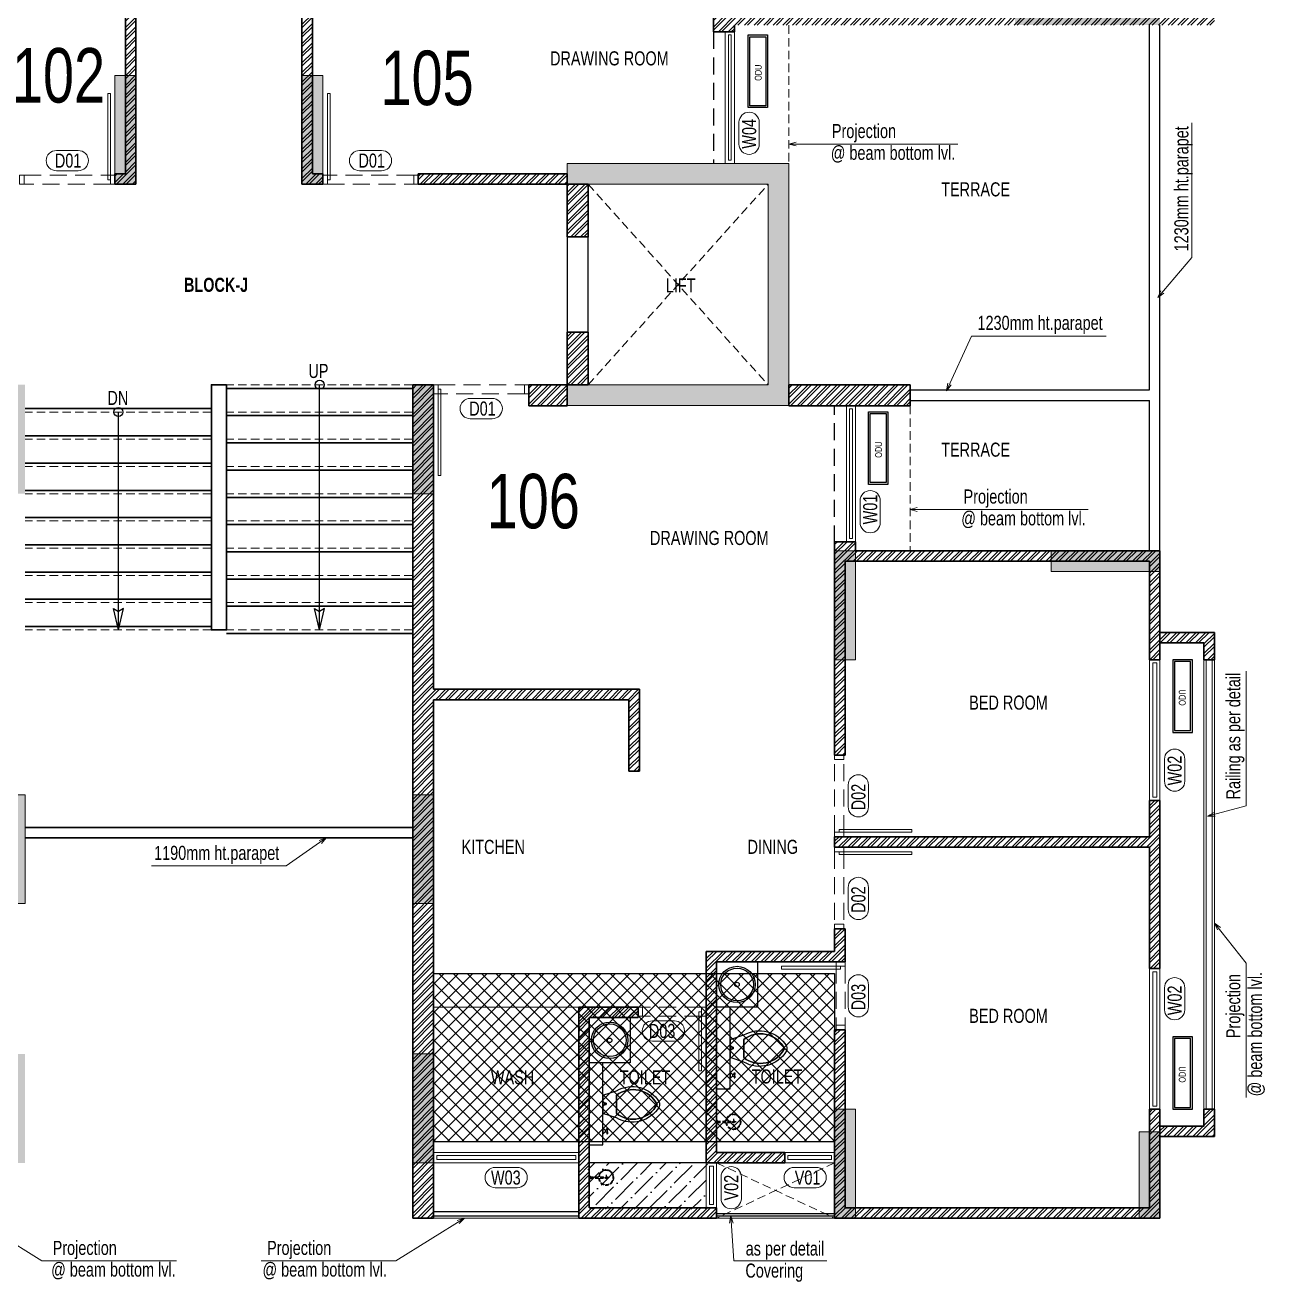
# Model space of a CAD drawing. Header units: inches. Extents: x 853900 to 962947, y 469960 to 560972.
# Drawn here: x 865501 to 879152, y 500707 to 514553 of the extents above; entities that cross this region are included whole.
import ezdxf
from ezdxf.enums import TextEntityAlignment as Align

# ---------------------------------------------------------------- set-up
doc = ezdxf.new("R2010")
doc.units = ezdxf.units.IN
doc.header["$LTSCALE"] = 750
doc.linetypes.add('HIDDEN', pattern=[0.375, 0.25, -0.125])
doc.linetypes.add('HIDDEN2', pattern=[0.1875, 0.125, -0.0625])
doc.layers.get('0').update_dxf_attribs({"color": 8})
for name, color, linetype in [('a-Text-Room-HM', 8, 'Continuous'), ('ELE-02-MSA', 8, 'Continuous'), ('HATCH-SUNK 300MM-MSA', 253, 'Continuous'), ('P.FIXTURE', 8, 'Continuous'), ('R.C.C HATCH-MSA', 253, 'Continuous')]:
    doc.layers.add(name, color=color, linetype=linetype)
for name, color, linetype, lineweight in [('COLUMN', 8, 'Continuous', 13), ('DOOR NO-MSA', 8, 'Continuous', 9), ('DOOR-MSA', 8, 'Continuous', 13), ('DOTTED LINE-MSA', 8, 'HIDDEN2', 13), ('ELE-01-MSA', 8, 'Continuous', 30), ('ELE-03-MSA', 8, 'Continuous', 18), ('ELE-04-MSA', 8, 'Continuous', 15), ('TEXT DETAIL-MSA', 8, 'Continuous', 13), ('TEXT ROOM NAME-MSA', 8, 'Continuous', 13), ('WALL HATCH-MSA', 253, 'Continuous', 9), ('WALL-MSA', 8, 'Continuous', 30), ('WINDOE NO-MAS', 8, 'Continuous', 9), ('WINDOW-MSA', 8, 'Continuous', 13)]:
    doc.layers.add(name, color=color, linetype=linetype, lineweight=lineweight)
doc.styles.add('125', font='swisscl.ttf', dxfattribs={"height": 125})
doc.styles.add('ARIAL', font='swisscl.ttf')
doc.styles.add('Arial Narrow', font='swisscl.ttf', dxfattribs={"height": 150})
doc.styles.add('Arial-Reg', font='swisscl.ttf', dxfattribs={"height": 155})
doc.styles.add('Arial-Reg+0.8Sc', font='swisscl.ttf')
doc.styles.add('MtXpl_Swis721_LtCn_B', font='swisscl.ttf')
doc.styles.add('MtXpl_Swis721_LtCn_B_1', font='')
doc.styles.get('MtXpl_Swis721_LtCn_B_1').set_extended_font_data('Swis721 LtCn BT', bold=True)
doc.dimstyles.new('100 K.T', dxfattribs={"dimtxt": 360, "dimasz": 80, "dimexe": 0.18, "dimexo": 0.0625, "dimgap": 1, "dimtad": 1, "dimdec": 0, "dimzin": 0, "dimdsep": 46, "dimtxsty": 'ARIAL', "dimblk": 'DOT', "dimcen": 0.09, "dimse1": 1, "dimse2": 1, "dimclrd": 50, "dimclrt": 256, "dimadec": 0, "dimazin": 0, "dimtfac": 1, "dimtdec": 0, "dimtofl": 0, "dimtmove": 1, "dimatfit": 0, "dimfxl": 1, "dimtolj": 1, "dimtzin": 0, "dimlwd": -1, "dimarcsym": 0})
pattern_1 = [(45, (-826309.495, -504339.46), (-53.0330086, 53.0330086), []), (45, (-826274.14, -504339.46), (-53.0330086, 53.0330086), [])]

# ---------------------------------------------------------------- blocks, each defined once
blk = doc.blocks.new('A$C59c041b7')
at = {"layer": 'HATCH-SUNK 300MM-MSA', "transparency": 33554559}
h = blk.add_hatch(dxfattribs=at)
h.set_pattern_fill('ANSI37', color=256, scale=35)
h.paths.add_polyline_path([(12727, -56170), (17144, -56170), (17144, -58025), (12727, -58025)])
h = blk.add_hatch(dxfattribs=at)
h.set_pattern_fill('ANSI36', color=256, scale=35)
h.set_pattern_definition([(45, (-826309.5, -563203.96), (58.932931, 216.087413), [277.8125, -55.5625, 0, -55.5625])])
h.paths.add_polyline_path([(15744, -58255), (14427, -58255), (14427, -58765), (15744, -58765)])
at = {"layer": 'HATCH-SUNK 300MM-MSA'}
blk.add_line((15744, -58255), (14427, -58255), dxfattribs=at)
blk.add_lwpolyline([(12727, -56170), (17144, -56170), (17144, -58025), (12727, -58025)], close=True, dxfattribs=at)
blk = doc.blocks.new('A$C16cd5f5f')
at = {"layer": 'WINDOW-MSA', "ltscale": 5000}
for points in [[(50, 50), (50, 850), (80, 850), (80, 50)], [(0, 0), (50, 0), (50, 100), (0, 100)], [(900, 0), (850, 0), (850, 100), (900, 100)]]:
    blk.add_lwpolyline(points, close=True, dxfattribs=at)
at = {"layer": 'WINDOW-MSA', "linetype": 'HIDDEN', "elevation": 0}
blk.add_lwpolyline([(50, 100), (850, 100)], dxfattribs=at)
at = {"layer": 'WINDOW-MSA', "linetype": 'HIDDEN'}
blk.add_lwpolyline([(50, 0), (850, 0)], dxfattribs=at)
blk = doc.blocks.new('A$Ca69f7aba')
at = {"layer": 'WINDOW-MSA', "ltscale": 5000}
for points in [[(-750, 0), (-700, 0), (-700, -100), (-750, -100)], [(0, 0), (-50, 0), (-50, -100), (0, -100)], [(-50, -50), (-50, -700), (-80, -700), (-80, -50)]]:
    blk.add_lwpolyline(points, close=True, dxfattribs=at)
at = {"layer": 'WINDOW-MSA', "linetype": 'HIDDEN'}
blk.add_lwpolyline([(-50, 0), (-700, 0)], dxfattribs=at)
at = {"layer": 'WINDOW-MSA', "linetype": 'HIDDEN', "elevation": 0}
blk.add_lwpolyline([(-50, -100), (-700, -100)], dxfattribs=at)
blk = doc.blocks.new('A$C0454f6c0')
at = {"layer": 'WINDOW-MSA', "ltscale": 5000}
for points in [[(0, 1050), (0, 1000), (-100, 1000), (-100, 1050)], [(0, 0), (0, 50), (-100, 50), (-100, 0)]]:
    blk.add_lwpolyline(points, close=True, dxfattribs=at)
at = {"layer": 'WINDOW-MSA', "linetype": 'HIDDEN'}
for points in [[(-100, 1000), (-100, 50)], [(0, 50), (0, 1000)]]:
    blk.add_lwpolyline(points, dxfattribs=at)
at = {"layer": 'WINDOW-MSA', "ltscale": 5000, "elevation": 0}
blk.add_lwpolyline([(-50, 50), (-1000, 50), (-1000, 80), (-50, 80)], close=True, dxfattribs=at)
blk = doc.blocks.new('A$Cbea8c011')
at = {"layer": 'ELE-02-MSA', "elevation": 0}
for points in [[(400, -108), (-400, -108), (-400, 108), (400, 108)], [(380, -88), (-380, -88), (-380, 88), (380, 88)]]:
    blk.add_lwpolyline(points, close=True, dxfattribs=at)
at = {"layer": 'TEXT DETAIL-MSA', "style": 'Arial Narrow'}
blk.add_text('ODU', height=75, dxfattribs=at).set_placement((-106, -42, 0))
blk = doc.blocks.new('SHOWE')
at = {"linetype": 'HIDDEN', "ltscale": 0.2}
for p, q in [((3964261, -1171718), (3964261, -1171675)), ((3964261, -1171675), (3964263, -1171675)), ((3964261, -1171718), (3964263, -1171718)), ((3964264, -1171676), (3964264, -1171716)), ((3964269, -1171681), (3964269, -1171696)), ((3964269, -1171689), (3964438, -1171689)), ((3964269, -1171712), (3964269, -1171696)), ((3964269, -1171704), (3964438, -1171704)), ((3964479, -1171696), (3964416, -1171696)), ((3964447, -1171665), (3964447, -1171728))]:
    blk.add_line(p, q, dxfattribs=at)
for radius in [12.5, 10.6]:
    blk.add_circle((3964447, -1171696), radius, dxfattribs=at)
for centre, radius, start, end in [((3964447, -1171696), 84.1, 185.2383, 174.7617), ((3964447, -1171696), 81.4, 185.4105, 174.5895), ((3964447, -1171696), 78, 185.6496, 174.3504), ((3964262, -1171676), 1.76, 358.0282, 62.0821), ((3964262, -1171716), 1.76, 297.9179, 1.9718), ((3964260, -1171685), 10.1, 28.3436, 64.2104), ((3964260, -1171707), 10.1, 295.7896, 331.6564)]:
    blk.add_arc(centre, radius, start, end, dxfattribs=at)
blk = doc.blocks.new('t4tgg34')
for points in [[(375405, -62759), (375391, -62745), (375391, -62738), (375371, -62738), (375371, -62720), (375391, -62720), (375391, -62713), (375405, -62699), (375405, -62635), (375255, -62585, 0.412342), (374785, -62709, 0.132891), (374785, -62761, 0.412336), (375255, -62885), (375405, -62835)], [(375255, -62835, -0.475238), (374809, -62735, -0.475243), (375255, -62635)]]:
    blk.add_lwpolyline(points, format="xyb", close=True)
blk.add_lwpolyline([(375255, -62835), (375255, -62635, 0.475243), (374809, -62735, 0.475238), (375255, -62835, 0.489246)], format="xyb")
blk.add_lwpolyline([(375405, -62635), (375405, -62699), (375391, -62713), (375391, -62720), (375371, -62720), (375371, -62738), (375391, -62738), (375391, -62745), (375405, -62759), (375405, -62699), (375405, -62835)])
blk = doc.blocks.new('9')
at = {"linetype": 'Continuous'}
for p, q in [((709870, -390415), (709870, -390434)), ((709876, -390434), (709870, -390434)), ((709876, -390415), (709876, -390434))]:
    blk.add_line(p, q, dxfattribs=at)
for points in [[(709876, -390396), (709876, -390377), (709870, -390377), (709870, -390396)], [(709895, -390396), (709920, -390370), (709920, -390440), (709895, -390415)]]:
    blk.add_lwpolyline(points, dxfattribs=at)
blk.add_lwpolyline([(709895, -390415), (709870, -390415), (709870, -390396), (709895, -390396)], close=True, dxfattribs=at)
blk = doc.blocks.new('Win-Tag-03')
blk.add_lwpolyline([(-130, 120), (130, 120, -0.414214), (250, 0), (250, 0, -0.414214), (130, -120), (-130, -120, -0.414214), (-250, 0), (-250, 0, -0.414214)], format="xyb", close=True)
blk = doc.blocks.new('_Dot')
at = {"linetype": 'ByBlock', "lineweight": -2}
blk.add_line((-0.5, 0), (-1, 0), dxfattribs=at)
at = {"linetype": 'ByBlock', "const_width": 0.5}
blk.add_lwpolyline([(-0.25, 0, 1), (0.25, 0, 1)], format="xyb", close=True, dxfattribs=at)
blk = doc.blocks.new('BLOCK-G & H TYPICAL COLOUMN')
at = {"layer": 'R.C.C HATCH-MSA'}
h = blk.add_hatch(color=256, dxfattribs=at)
h.dxf.hatch_style = 1
h.paths.add_polyline_path([(172697.62, -104207.75), (172688.57, -104207.75), (172688.57, -104255), (172697.62, -104255)])
h.paths.add_polyline_path([(172327.12, -104207.75), (172336.18, -104207.75), (172336.18, -104255), (172327.12, -104255)])
h.paths.add_polyline_path([(172819.88, -104207.75), (172819.88, -104216.81), (172867.12, -104216.81), (172867.12, -104207.75)])
h.paths.add_polyline_path([(172204.87, -104207.75), (172204.87, -104216.81), (172157.62, -104216.81), (172157.62, -104207.75)])
h.paths.add_polyline_path([(172561.18, -104240.06), (172552.12, -104240.06), (172552.12, -104287.31), (172561.18, -104287.31)])
h.paths.add_polyline_path([(172463.57, -104240.06), (172472.62, -104240.06), (172472.62, -104287.31), (172463.57, -104287.31)])
h.paths.add_polyline_path([(172177.87, -104422.2), (172177.87, -104431.25), (172130.62, -104431.25), (172130.62, -104422.2)])
h.paths.add_polyline_path([(172894.12, -104422.2), (172894.12, -104431.25), (172846.88, -104431.25), (172846.88, -104422.2)])
h.paths.add_polyline_path([(172336.12, -104486.75), (172336.12, -104495.81), (172288.87, -104495.81), (172288.87, -104486.75)])
h.paths.add_polyline_path([(172202.62, -104543.75), (172202.62, -104552.81), (172155.37, -104552.81), (172155.37, -104543.75)])
h.paths.add_polyline_path([(172822.13, -104543.75), (172822.13, -104552.81), (172869.37, -104552.81), (172869.37, -104543.75)])
h.paths.add_polyline_path([(172516.9, -104495.81), (172507.85, -104495.81), (172507.85, -104448.56), (172516.9, -104448.56)])
h.paths.add_polyline_path([(172697.62, -104104.25), (172688.57, -104104.25), (172688.57, -104057.01), (172697.62, -104057.01)])
h.paths.add_polyline_path([(172327.12, -104104.25), (172336.18, -104104.25), (172336.18, -104057.01), (172327.12, -104057.01)])
h.paths.add_polyline_path([(172819.88, -104104.25), (172819.88, -104095.2), (172867.12, -104095.2), (172867.12, -104104.25)])
h.paths.add_polyline_path([(172204.87, -104104.25), (172204.87, -104095.2), (172157.62, -104095.2), (172157.62, -104104.25)])
h.paths.add_polyline_path([(172561.18, -104071.94), (172552.12, -104071.94), (172552.12, -104024.7), (172561.18, -104024.7)])
h.paths.add_polyline_path([(172463.57, -104071.94), (172472.62, -104071.94), (172472.62, -104024.7), (172463.57, -104024.7)])
h.paths.add_polyline_path([(172177.87, -103889.81), (172177.87, -103880.75), (172130.62, -103880.75), (172130.62, -103889.81)])
h.paths.add_polyline_path([(172894.12, -103889.81), (172894.12, -103880.75), (172846.88, -103880.75), (172846.88, -103889.81)])
h.paths.add_polyline_path([(172336.12, -103825.25), (172336.12, -103816.2), (172288.87, -103816.2), (172288.87, -103825.25)])
h.paths.add_polyline_path([(172202.62, -103768.25), (172202.62, -103759.2), (172155.37, -103759.2), (172155.37, -103768.25)])
h.paths.add_polyline_path([(172822.13, -103768.25), (172822.13, -103759.2), (172869.37, -103759.2), (172869.37, -103768.25)])
h.paths.add_polyline_path([(172516.9, -103816.2), (172507.85, -103816.2), (172507.85, -103863.44), (172516.9, -103863.44)])
h.paths.add_polyline_path([(172548.37, -103699.31), (172548.37, -103690.25), (172595.62, -103690.25), (172595.62, -103699.31)])
h.paths.add_polyline_path([(172476.37, -103699.31), (172476.37, -103690.25), (172429.13, -103690.25), (172429.13, -103699.31)])
h.paths.add_polyline_path([(172726.82, -103612.31), (172726.82, -103603.25), (172774.06, -103603.25), (172774.06, -103612.31)])
h.paths.add_polyline_path([(172297.93, -103612.31), (172297.93, -103603.25), (172250.69, -103603.25), (172250.69, -103612.31)])
h.paths.add_polyline_path([(172920.37, -103523.81), (172920.37, -103514.75), (172857.56, -103514.75), (172857.56, -103523.81)])
h.paths.add_polyline_path([(172104.37, -103523.81), (172104.37, -103514.75), (172167.19, -103514.75), (172167.19, -103523.81)])
h.paths.add_polyline_path([(172476.37, -103492.94), (172467.32, -103492.94), (172467.32, -103445.7), (172476.37, -103445.7)])
h.paths.add_polyline_path([(172548.37, -103492.94), (172557.43, -103492.94), (172557.43, -103445.7), (172548.37, -103445.7)])
h.paths.add_polyline_path([(172663.43, -103454.75), (172759.5, -103454.75), (172759.5, -103349.7), (172663.43, -103349.7), (172663.43, -103358.75), (172750.44, -103358.75), (172750.44, -103445.7), (172663.43, -103445.7)])
h.paths.add_polyline_path([(172361.32, -103454.75), (172265.25, -103454.75), (172265.25, -103349.7), (172361.32, -103349.7), (172361.32, -103358.75), (172274.31, -103358.75), (172274.31, -103445.7), (172361.32, -103445.7)])
h.paths.add_polyline_path([(172428.37, -103358.75), (172419.32, -103358.75), (172419.32, -103311.51), (172428.37, -103311.51)])
h.paths.add_polyline_path([(172428.37, -103132.74), (172419.32, -103132.74), (172419.32, -103179.99), (172428.37, -103179.99)])
h.paths.add_polyline_path([(172151.62, -103286.75), (172151.62, -103277.7), (172104.37, -103277.7), (172104.37, -103286.75)])
h.paths.add_polyline_path([(172245.43, -103162.74), (172245.43, -103153.68), (172198.19, -103153.68), (172198.19, -103162.74)])
h.paths.add_polyline_path([(172428.37, -103021.25), (172419.32, -103021.25), (172419.32, -103068.5), (172428.37, -103068.5)])
h.paths.add_polyline_path([(172245.43, -102997.25), (172236.37, -102997.25), (172236.37, -103044.5), (172245.43, -103044.5)])
h.paths.add_polyline_path([(172104.37, -102997.25), (172104.37, -103006.31), (172151.62, -103006.31), (172151.62, -102997.25)])
h.paths.add_polyline_path([(172596.37, -103358.75), (172605.43, -103358.75), (172605.43, -103311.51), (172596.37, -103311.51)])
h.paths.add_polyline_path([(172596.37, -103132.74), (172605.43, -103132.74), (172605.43, -103179.99), (172596.37, -103179.99)])
h.paths.add_polyline_path([(172873.13, -103286.75), (172873.13, -103277.7), (172920.37, -103277.7), (172920.37, -103286.75)])
h.paths.add_polyline_path([(172779.32, -103162.74), (172779.32, -103153.68), (172826.56, -103153.68), (172826.56, -103162.74)])
h.paths.add_polyline_path([(172596.37, -103021.25), (172605.43, -103021.25), (172605.43, -103068.5), (172596.37, -103068.5)])
h.paths.add_polyline_path([(172779.32, -102997.25), (172788.37, -102997.25), (172788.37, -103044.5), (172779.32, -103044.5)])
h.paths.add_polyline_path([(172920.37, -102997.25), (172920.37, -103006.31), (172873.13, -103006.31), (172873.13, -102997.25)])
h.paths.add_polyline_path([(172548.37, -104612.7), (172548.37, -104621.75), (172595.62, -104621.75), (172595.62, -104612.7)])
h.paths.add_polyline_path([(172476.37, -104612.7), (172476.37, -104621.75), (172429.13, -104621.75), (172429.13, -104612.7)])
h.paths.add_polyline_path([(172297.93, -104699.7), (172297.93, -104708.75), (172250.69, -104708.75), (172250.69, -104699.7)])
h.paths.add_polyline_path([(172104.37, -104788.2), (172104.37, -104797.25), (172167.19, -104797.25), (172167.19, -104788.2)])
h.paths.add_polyline_path([(172726.82, -104699.7), (172726.82, -104708.75), (172774.06, -104708.75), (172774.06, -104699.7)])
h.paths.add_polyline_path([(172920.37, -104788.2), (172920.37, -104797.25), (172857.56, -104797.25), (172857.56, -104788.2)])
h.paths.add_polyline_path([(172476.37, -104819.06), (172467.32, -104819.06), (172467.32, -104866.31), (172476.37, -104866.31)])
h.paths.add_polyline_path([(172548.37, -104819.06), (172557.43, -104819.06), (172557.43, -104866.31), (172548.37, -104866.31)])
h.paths.add_polyline_path([(172663.43, -104857.25), (172759.5, -104857.25), (172759.5, -104962.31), (172663.43, -104962.31), (172663.43, -104953.25), (172750.44, -104953.25), (172750.44, -104866.31), (172663.43, -104866.31)])
h.paths.add_polyline_path([(172361.32, -104857.25), (172265.25, -104857.25), (172265.25, -104962.31), (172361.32, -104962.31), (172361.32, -104953.25), (172274.31, -104953.25), (172274.31, -104866.31), (172361.32, -104866.31)])
h.paths.add_polyline_path([(172428.37, -104953.25), (172419.32, -104953.25), (172419.32, -105000.5), (172428.37, -105000.5)])
h.paths.add_polyline_path([(172428.37, -105178.31), (172419.32, -105178.31), (172419.32, -105131.06), (172428.37, -105131.06)])
h.paths.add_polyline_path([(172151.62, -105025.25), (172151.62, -105034.31), (172104.37, -105034.31), (172104.37, -105025.25)])
h.paths.add_polyline_path([(172245.43, -105072.5), (172236.37, -105072.5), (172236.37, -105025.25), (172245.43, -105025.25)])
h.paths.add_polyline_path([(172428.37, -105290.75), (172419.32, -105290.75), (172419.32, -105243.51), (172428.37, -105243.51)])
h.paths.add_polyline_path([(172245.43, -105314.75), (172236.37, -105314.75), (172236.37, -105267.51), (172245.43, -105267.51)])
h.paths.add_polyline_path([(172104.37, -105277.35), (172113.43, -105277.35), (172113.43, -105314.75), (172104.37, -105314.75)])
h.paths.add_polyline_path([(172596.37, -104953.25), (172605.43, -104953.25), (172605.43, -105000.5), (172596.37, -105000.5)])
h.paths.add_polyline_path([(172596.37, -105178.31), (172605.43, -105178.31), (172605.43, -105131.06), (172596.37, -105131.06)])
h.paths.add_polyline_path([(172873.13, -105025.25), (172873.13, -105034.31), (172920.37, -105034.31), (172920.37, -105025.25)])
h.paths.add_polyline_path([(172788.37, -105025.25), (172779.32, -105025.25), (172779.32, -105072.5), (172788.37, -105072.5)])
h.paths.add_polyline_path([(172596.37, -105290.75), (172605.43, -105290.75), (172605.43, -105243.51), (172596.37, -105243.51)])
h.paths.add_polyline_path([(172779.32, -105314.75), (172788.37, -105314.75), (172788.37, -105267.51), (172779.32, -105267.51)])
h.paths.add_polyline_path([(172911.32, -105314.75), (172920.37, -105314.75), (172920.37, -105277.35), (172911.32, -105277.35)])
h.paths.add_polyline_path([(172688.63, -104486.75), (172688.63, -104495.81), (172735.87, -104495.81), (172735.87, -104486.75)])
h.paths.add_polyline_path([(172688.63, -103825.25), (172688.63, -103816.2), (172735.87, -103816.2), (172735.87, -103825.25)])
at = {"layer": 'COLUMN'}
for points in [[(172476.37, -104819.06), (172467.32, -104819.06), (172467.32, -104866.31), (172476.37, -104866.31)], [(172548.37, -104819.06), (172557.43, -104819.06), (172557.43, -104866.31), (172548.37, -104866.31)], [(172663.43, -104857.25), (172759.5, -104857.25), (172759.5, -104962.31), (172663.43, -104962.31), (172663.43, -104953.25), (172750.44, -104953.25), (172750.44, -104866.31), (172663.43, -104866.31)], [(172596.37, -104953.25), (172605.43, -104953.25), (172605.43, -105000.5), (172596.37, -105000.5)], [(172788.37, -105025.25), (172779.32, -105025.25), (172779.32, -105072.5), (172788.37, -105072.5)], [(172873.13, -105025.25), (172873.13, -105034.31), (172920.37, -105034.31), (172920.37, -105025.25)], [(172428.37, -105178.31), (172419.32, -105178.31), (172419.32, -105131.06), (172428.37, -105131.06)], [(172596.37, -105178.31), (172605.43, -105178.31), (172605.43, -105131.06), (172596.37, -105131.06)], [(172596.37, -105290.75), (172605.43, -105290.75), (172605.43, -105243.51), (172596.37, -105243.51)], [(172779.32, -105314.75), (172788.37, -105314.75), (172788.37, -105267.51), (172779.32, -105267.51)], [(172911.32, -105314.75), (172920.37, -105314.75), (172920.37, -105277.35), (172911.32, -105277.35)]]:
    blk.add_lwpolyline(points, close=True, dxfattribs=at)
blk = doc.blocks.new('A$C725dc162')
at = {"layer": 'a-Text-Room-HM', "style": 'Arial-Reg'}
for s, p in [('102', (-4643, -46573)), ('105', (-584, -46601)), ('106', (585, -51264))]:
    blk.add_text(s, height=600, dxfattribs=at).set_placement(p)
blk = doc.blocks.new('A$Ca663e582')
at = {"layer": 'WALL HATCH-MSA'}
h = blk.add_hatch(dxfattribs=at)
h.set_pattern_fill('ANSI32', color=256, scale=200)
h.set_pattern_definition(pattern_1)
h.paths.add_polyline_path([(9334, 17602), (9334, 16317), (8344, 16317), (8344, 14841), (7216, 14841), (7216, 16202), (7694, 16202), (7694, 16317), (7216, 16317), (7216, 16852), (7101, 16852), (7101, 14726), (9334, 14726), (9334, 11506), (9219, 11506), (9219, 11391), (9449, 11391), (9449, 14841), (8459, 14841), (8459, 15591), (9449, 15591), (9449, 15706), (8459, 15706), (8459, 16202), (9449, 16202), (9449, 17832), (8534, 17832), (8534, 20801), (9198, 20801), (9198, 20916), (5886, 20916), (5886, 20801), (8419, 20801), (8419, 17717), (5816, 17717), (5816, 17602)])
h = blk.add_hatch(dxfattribs=at)
h.set_pattern_fill('ANSI32', color=256, scale=200)
h.set_pattern_definition(pattern_1)
h.paths.add_polyline_path([(11528, 20916), (11528, 20801), (12192, 20801), (12192, 17832), (11278, 17832), (11278, 16202), (12268, 16202), (12268, 15706), (11278, 15706), (11278, 15591), (12268, 15591), (12268, 14841), (11278, 14841), (11278, 11391), (11508, 11391), (11508, 11506), (11393, 11506), (11393, 14726), (13626, 14726), (13626, 16852), (13511, 16852), (13511, 16317), (13033, 16317), (13033, 16202), (13511, 16202), (13511, 14841), (12383, 14841), (12383, 16317), (11393, 16317), (11393, 17602), (14910, 17602), (14910, 17717), (12307, 17717), (12307, 20801), (14840, 20801), (14840, 20916)])
h = blk.add_hatch(dxfattribs=at)
h.set_pattern_fill('ANSI32', color=256, scale=200)
h.set_pattern_definition(pattern_1)
h.paths.add_polyline_path([(20726, 13375), (20726, 13575), (20611, 13575), (20611, 13260), (15925, 13260), (15925, 13945), (15810, 13945), (15810, 13071), (16040, 13071), (16040, 13145), (21326, 13145), (21326, 13375)])
h = blk.add_hatch(dxfattribs=at)
h.set_pattern_fill('ANSI32', color=256, scale=200)
h.set_pattern_definition([(45, (-826309.495, -504324.46), (-53.0330086, 53.0330086), []), (45, (-826274.14, -504324.46), (-53.0330086, 53.0330086), [])])
h.paths.add_polyline_path([(14200, 11391), (14200, 11506), (12558, 11506), (12558, 11391)])
h = blk.add_hatch(dxfattribs=at)
h.set_pattern_fill('ANSI32', color=256, scale=200)
h.set_pattern_definition(pattern_1)
h.paths.add_polyline_path([(14430, 11391), (14200, 11391), (14200, 10811), (14430, 10811)])
h = blk.add_hatch(dxfattribs=at)
h.set_pattern_fill('ANSI32', color=256, scale=200)
h.set_pattern_definition(pattern_1)
h.paths.add_polyline_path([(14200, 9182), (14430, 9182), (14430, 9761), (14200, 9761)])
h = blk.add_hatch(dxfattribs=at)
h.set_pattern_fill('ANSI32', color=256, scale=200)
h.set_pattern_definition(pattern_1)
h.paths.add_polyline_path([(12497, 0), (12727, 0), (12727, 5712), (14879, 5712), (14879, 4927), (14994, 4927), (14994, 5827), (12727, 5827), (12727, 9182), (12497, 9182)])
h = blk.add_hatch(dxfattribs=at)
h.set_pattern_fill('ANSI32', color=256, scale=200)
h.set_pattern_definition(pattern_1)
h.paths.add_polyline_path([(14200, 8952), (14200, 9182), (13777, 9182), (13777, 8952)], flags=17)
h = blk.add_hatch(dxfattribs=at)
h.set_pattern_fill('ANSI32', color=256, scale=200)
h.set_pattern_definition(pattern_1)
h.paths.add_polyline_path([(17974, 8952), (17974, 9182), (16640, 9182), (16640, 8952)])
h = blk.add_hatch(dxfattribs=at)
h.set_pattern_fill('ANSI32', color=256, scale=200)
h.set_pattern_definition(pattern_1)
h.paths.add_polyline_path([(17144, 7452), (17144, 5103), (17259, 5103), (17259, 7238), (20611, 7238), (20611, 6153), (20726, 6153), (20726, 7353), (17374, 7353), (17374, 7452)])
h = blk.add_hatch(dxfattribs=at)
h.set_pattern_fill('ANSI32', color=256, scale=200)
h.set_pattern_definition(pattern_1)
h.paths.add_polyline_path([(21211, 6338), (21211, 6153), (21326, 6153), (21326, 6453), (20726, 6453), (20726, 6338)])
h = blk.add_hatch(dxfattribs=at)
h.set_pattern_fill('ANSI32', color=256, scale=200)
h.set_pattern_definition([(45, (-826309.495, -504354.46), (-53.0330086, 53.0330086), []), (45, (-826274.14, -504354.46), (-53.0330086, 53.0330086), [])])
h.paths.add_polyline_path([(20611, 2750), (20726, 2750), (20726, 4603), (20611, 4603), (20611, 4203), (17144, 4203), (17144, 4088), (20611, 4088)])
h = blk.add_hatch(dxfattribs=at)
h.set_pattern_fill('ANSI32', color=256, scale=200)
h.set_pattern_definition(pattern_1)
h.paths.add_polyline_path([(15844, 725), (15844, 2825), (17259, 2825), (17259, 3188), (17144, 3188), (17144, 2940), (15729, 2940), (15729, 610), (16594, 610), (16594, 725)])
h = blk.add_hatch(dxfattribs=at)
h.set_pattern_fill('ANSI32', color=256, scale=200)
h.set_pattern_definition(pattern_1)
h.paths.add_polyline_path([(15844, 0), (15844, 115), (14442, 115), (14442, 2210), (14979, 2210), (14979, 2325), (14327, 2325), (14327, 0)])
h = blk.add_hatch(dxfattribs=at)
h.set_pattern_fill('ANSI32', color=256, scale=200)
h.set_pattern_definition(pattern_1)
h.paths.add_polyline_path([(20611, 115), (17259, 115), (17259, 2075), (17144, 2075), (17144, 0), (20726, 0), (20726, 1200), (20611, 1200)])
h = blk.add_hatch(dxfattribs=at)
h.set_pattern_fill('ANSI32', color=256, scale=200)
h.set_pattern_definition(pattern_1)
h.paths.add_polyline_path([(20726, 1015), (20726, 900), (21326, 900), (21326, 1200), (21211, 1200), (21211, 1015)])
for p, q in [((11472, 6482), (11472, 9182)), ((9257, 6482), (9257, 8882)), ((9257, 6482), (9203, 6718)), ((9203, 6718), (9257, 6683)), ((9257, 6482), (9312, 6718)), ((9312, 6718), (9257, 6683)), ((11472, 6482), (11417, 6718)), ((11417, 6718), (11472, 6683)), ((11472, 6482), (11526, 6718)), ((11526, 6718), (11472, 6683))]:
    blk.add_line(p, q)
for centre in [(11472, 9182), (9257, 8882)]:
    blk.add_circle(centre, 50)
at = {"layer": 'DOTTED LINE-MSA'}
for p, q in [((16640, 13143), (16640, 11621)), ((14430, 9182), (16410, 11391)), ((14430, 11391), (16410, 9182)), ((12497, 9182), (10447, 9182)), ((10280, 8882), (8230, 8882)), ((12497, 8882), (10447, 8882)), ((17974, 8952), (17974, 7353)), ((10280, 8582), (8230, 8582)), ((12497, 8582), (10447, 8582)), ((10280, 8282), (8230, 8282)), ((12497, 8282), (10447, 8282)), ((10280, 7982), (8230, 7982)), ((12497, 7982), (10447, 7982)), ((10280, 7682), (8230, 7682)), ((12497, 7682), (10447, 7682)), ((10280, 7382), (8230, 7382)), ((12497, 7382), (10447, 7382)), ((10280, 7082), (8230, 7082)), ((12497, 7082), (10447, 7082)), ((10280, 6782), (8230, 6782)), ((12497, 6782), (10447, 6782)), ((10280, 6482), (8230, 6482)), ((12497, 6482), (10447, 6482)), ((15844, 610), (17144, 0)), ((17144, 610), (15844, 0))]:
    blk.add_line(p, q, dxfattribs=at)
at = {"layer": 'ELE-01-MSA'}
for p, q in [((12497, 9142), (10447, 9142)), ((10280, 8919), (8230, 8919)), ((12497, 8842), (10447, 8842)), ((10280, 8619), (8230, 8619)), ((12497, 8542), (10447, 8542)), ((10280, 8319), (8230, 8319)), ((12497, 8242), (10447, 8242)), ((10280, 8019), (8230, 8019)), ((12497, 7942), (10447, 7942)), ((10280, 7719), (8230, 7719)), ((12497, 7642), (10447, 7642)), ((10280, 7419), (8230, 7419)), ((12497, 7342), (10447, 7342)), ((10280, 7119), (8230, 7119)), ((12497, 7042), (10447, 7042)), ((10280, 6819), (8230, 6819)), ((12497, 6742), (10447, 6742)), ((10280, 6519), (8230, 6519)), ((12497, 6442), (10447, 6442)), ((12497, 4306), (8230, 4306)), ((12497, 4191), (8230, 4191))]:
    blk.add_line(p, q, dxfattribs=at)
at = {"layer": 'ELE-01-MSA', "lineweight": 0}
for p, q in [((21236, 6153), (21236, 1200)), ((21301, 6153), (21301, 1200))]:
    blk.add_line(p, q, dxfattribs=at)
at = {"layer": 'ELE-01-MSA'}
blk.add_lwpolyline([(10447, 9182), (10280, 9182), (10280, 6482), (10447, 6482)], close=True, dxfattribs=at)
at = {"layer": 'ELE-02-MSA', "linetype": 'HIDDEN'}
for p, q in [((15810, 13071), (15810, 11621)), ((17144, 7446), (17144, 8952))]:
    blk.add_line(p, q, dxfattribs=at)
at = {"layer": 'ELE-02-MSA'}
for p, q in [((20611, 9125), (20611, 13145)), ((20726, 7353), (20726, 13145)), ((14200, 10811), (14200, 9761)), ((14430, 9761), (14430, 10811)), ((17974, 9125), (20611, 9125)), ((17974, 9010), (20611, 9010)), ((20611, 7353), (20611, 9010)), ((12727, 75), (14327, 75)), ((12727, 25), (14327, 25)), ((15844, 50), (17144, 50)), ((15844, 25), (17144, 25))]:
    blk.add_line(p, q, dxfattribs=at)
at = {"layer": 'ELE-03-MSA', "lineweight": 0}
for p, q in [((21211, 6153), (21211, 1200)), ((21326, 6153), (21326, 1200))]:
    blk.add_line(p, q, dxfattribs=at)
at = {"layer": 'ELE-03-MSA'}
blk.add_line((14327, 2325), (12727, 2325), dxfattribs=at)
at = {"layer": 'ELE-04-MSA'}
for p, q in [((12727, 0), (14327, 0)), ((15844, 0), (17144, 0))]:
    blk.add_line(p, q, dxfattribs=at)
at = {"layer": 'P.FIXTURE'}
for points in [[(16294, 2325), (15844, 2325), (15844, 2825), (16294, 2825)], [(15994, 1425), (15994, 2325), (15844, 2325), (15844, 1425)], [(14892, 1710), (14442, 1710), (14442, 2210), (14892, 2210)], [(14592, 810), (14592, 1710), (14442, 1710), (14442, 810)]]:
    blk.add_lwpolyline(points, close=True, dxfattribs=at)
for centre, radius in [((16069, 2575), 200), ((16069, 2575), 180), ((16069, 2575), 25), ((14667, 1960), 200), ((14667, 1960), 180), ((14667, 1960), 25)]:
    blk.add_circle(centre, radius, dxfattribs=at)
at = {"layer": 'WALL-MSA'}
for p, q in [((9449, 14841), (9449, 11391)), ((11278, 14841), (11278, 11391)), ((9334, 14726), (9334, 11506)), ((11393, 14726), (11393, 11506)), ((15810, 13071), (15810, 13945)), ((9334, 11506), (9219, 11506)), ((9219, 11506), (9219, 11391)), ((11393, 11506), (11508, 11506)), ((11508, 11506), (11508, 11391)), ((12558, 11506), (14200, 11506)), ((12558, 11506), (12558, 11391)), ((9449, 11391), (9219, 11391)), ((11278, 11391), (11508, 11391)), ((12558, 11391), (14430, 11391)), ((12497, 0), (12497, 9182)), ((12727, 9182), (12497, 9182)), ((12727, 5827), (12727, 9182)), ((17144, 7452), (17144, 5103)), ((20726, 7353), (17374, 7353)), ((20611, 7238), (17259, 7238, 0)), ((17259, 7238, 0), (17259, 5103, 0)), ((12727, 5827), (14994, 5827)), ((14994, 4927), (14994, 5827)), ((12727, 0), (12727, 5712)), ((12727, 5712), (14879, 5712)), ((14879, 4927), (14879, 5712)), ((17259, 5103, 0), (17144, 5103)), ((14879, 4927), (14994, 4927)), ((20611, 4203), (17144, 4203)), ((17144, 4203), (17144, 4088)), ((20611, 4088), (17144, 4088)), ((17259, 3188, 0), (17144, 3188, 0)), ((17144, 3188, 0), (17144, 2940)), ((17259, 3188, 0), (17259, 2825, 0)), ((15729, 2940), (17144, 2940)), ((15729, 2940), (15729, 610)), ((15844, 2825), (17259, 2825, 0)), ((15844, 2825), (15844, 725)), ((14327, 2325), (14979, 2325)), ((14327, 0), (14327, 2325)), ((14979, 2325), (14979, 2210)), ((14442, 2210), (14979, 2210)), ((14442, 115), (14442, 2210)), ((17144, 2075, 0), (17259, 2075, 0)), ((17144, 2075, 0), (17144, 0)), ((17259, 2075, 0), (17259, 115, 0)), ((15844, 725), (16594, 725)), ((16594, 725), (16594, 610)), ((15729, 610), (16594, 610)), ((12727, 0), (12497, 0)), ((14327, 0), (15844, 0)), ((14442, 115), (15844, 115)), ((15844, 115), (15844, 0)), ((17144, 0), (20726, 0)), ((17259, 115, 0), (20611, 115))]:
    blk.add_line(p, q, dxfattribs=at)
at = {"layer": 'WALL-MSA', "linetype": 'ByBlock'}
for p, q in [((17374, 7452), (17144, 7452)), ((17374, 7353), (17374, 7452)), ((20726, 6153), (20726, 7353)), ((20611, 6153), (20611, 7238)), ((20611, 6153), (20726, 6153)), ((20611, 4203), (20611, 4603)), ((20611, 4603), (20726, 4603)), ((20726, 2750), (20726, 4603)), ((20611, 2750), (20611, 4088)), ((20611, 2750), (20726, 2750)), ((20611, 115), (20611, 1200)), ((20611, 1200), (20726, 1200)), ((20726, 0), (20726, 1200))]:
    blk.add_line(p, q, dxfattribs=at)
at = {"layer": 'WALL-MSA'}
for points in [[(15810, 13071), (16040, 13071), (16040, 13145)], [(14200, 11506), (14200, 10811), (14430, 10811), (14430, 11391)], [(14430, 9182), (13777, 9182), (13777, 8952), (14200, 8952), (14200, 9761)], [(14200, 9761), (14430, 9761), (14430, 9182)]]:
    blk.add_lwpolyline(points, dxfattribs=at)
blk.add_lwpolyline([(17974, 9182), (16640, 9182), (16640, 8952), (17974, 8952)], close=True, dxfattribs=at)
at = {"layer": 'WALL-MSA', "linetype": 'ByBlock'}
for points in [[(21326, 6453), (21326, 6153), (21211, 6153), (21211, 6338), (20726, 6338), (20726, 6453)], [(21326, 900), (21326, 1200), (21211, 1200), (21211, 1015), (20726, 1015), (20726, 900)]]:
    blk.add_lwpolyline(points, close=True, dxfattribs=at)
at = {"layer": 'WINDOW-MSA'}
for p, q in [((15940, 13071), (15940, 11621)), ((16040, 13071), (16040, 11621)), ((17274, 7452), (17274, 8952)), ((17374, 7452), (17374, 8952)), ((20611, 6153), (20611, 4603)), ((20726, 4603), (20726, 6153)), ((20611, 1200), (20611, 2750)), ((20726, 2750), (20726, 1200)), ((14327, 725), (12727, 725)), ((14327, 610), (14327, 725)), ((16594, 725), (17144, 725)), ((14327, 610), (12727, 610)), ((15729, 610), (15729, 115)), ((15844, 115), (15844, 610)), ((16594, 610), (17144, 610))]:
    blk.add_line(p, q, dxfattribs=at)
for points in [[(15975, 11656), (15975, 13036), (16005, 13036), (16005, 11656)], [(17339, 8917), (17339, 7487), (17309, 7487), (17309, 8917)], [(20646, 4638), (20646, 6118), (20691, 6118), (20691, 4638)], [(20646, 2715), (20646, 1235), (20691, 1235), (20691, 2715)], [(14292, 690), (14292, 645), (12762, 645), (12762, 690)], [(15809, 575), (15809, 150), (15764, 150), (15764, 575)], [(17109, 690), (17109, 645), (16629, 645), (16629, 690)]]:
    blk.add_lwpolyline(points, close=True, dxfattribs=at)
at = {"rotation": 90.00000000000001}
for p in [(16298, 12637, 0), (17623, 8484)]:
    blk.add_blockref('A$Cbea8c011', p, dxfattribs=at)
at = {"xscale": -1, "rotation": 270}
for p in [(20976, 5753, 0), (20976, 1600, 0)]:
    blk.add_blockref('A$Cbea8c011', p, dxfattribs=at)
at = {"layer": 'COLUMN', "xscale": 25.4, "yscale": 25.4, "zscale": 25.4}
blk.add_blockref('BLOCK-G & H TYPICAL COLOUMN', (-4371451, 2674995), dxfattribs=at)
at = {"layer": 'DOOR NO-MSA', "yscale": 0.9300595238095237, "zscale": 0.9300595238095237}
for p, xscale in [((8694, 11652, 0), -0.9300595238095237), ((12033, 11652, 0), 0.9300595238095237), ((13252, 8920, 0), 0.9300595238095237), ((15258, 2063, 0), 0.9300595238095237)]:
    blk.add_blockref('Win-Tag-03', p, dxfattribs=dict(at, xscale=xscale))
at = {"layer": 'DOOR NO-MSA', "xscale": 0.9300595238095237, "yscale": 0.9300595238095237, "zscale": 0.9300595238095237, "rotation": 89.99999999999993}
for p in [(17405, 4653, 0), (17405, 3523, 0), (17405, 2450, 0)]:
    blk.add_blockref('Win-Tag-03', p, dxfattribs=at)
at = {"layer": 'DOOR-MSA', "extrusion": (-2.58287e-41, 1.29247e-26, -1), "zscale": -1, "rotation": 270}
blk.add_blockref('A$C0454f6c0', (-9219, 11391, 0), dxfattribs=at)
at = {"layer": 'DOOR-MSA', "extrusion": (2.29589e-41, 1.29247e-26, -1), "xscale": -1, "zscale": -1, "rotation": 90}
blk.add_blockref('A$C0454f6c0', (-11508, 11391, 0), dxfattribs=at)
at = {"layer": 'DOOR-MSA', "extrusion": (1.29144e-41, -1.29247e-26, -1), "zscale": -1.000000000000001, "rotation": 90.00000000000001}
blk.add_blockref('A$C0454f6c0', (-12727, 9182, 0), dxfattribs=at)
at = {"layer": 'DOOR-MSA', "xscale": -1, "rotation": 270}
for name, p in [('A$C16cd5f5f', (17144, 4203, 0)), ('A$Ca69f7aba', (17259, 2825, 0))]:
    blk.add_blockref(name, p, dxfattribs=at)
at = {"layer": 'DOOR-MSA', "extrusion": (2.86986e-42, 1.29247e-26, -1), "xscale": -1, "zscale": -1, "rotation": 90}
blk.add_blockref('A$C16cd5f5f', (-17144, 4088), dxfattribs=at)
at = {"layer": 'DOOR-MSA'}
blk.add_blockref('A$Ca69f7aba', (15729, 2325, 0), dxfattribs=at)
at = {"layer": 'HATCH-SUNK 300MM-MSA'}
blk.add_blockref('A$C59c041b7', (0, 58865), dxfattribs=at)
at = {"layer": 'P.FIXTURE', "xscale": -1}
for p in [(391399, 64604, 0), (389997, 63989, 0)]:
    blk.add_blockref('t4tgg34', p, dxfattribs=at)
at = {"layer": 'P.FIXTURE', "color": 1, "xscale": -1}
for p in [(725914, 391980, 0), (724512, 391365, 0)]:
    blk.add_blockref('9', p, dxfattribs=at)
at = {"layer": 'P.FIXTURE', "lineweight": 30}
for p in [(-3948418, 1172759), (-3949819, 1172144)]:
    blk.add_blockref('SHOWE', p, dxfattribs=at)
at = {"layer": 'WINDOE NO-MAS', "yscale": 0.9300595238095237, "zscale": 0.9300595238095237}
for p, xscale, rotation in [((16202, 11953), 0.9300595238095237, 89.99999999999993), ((17535, 7784), 0.9300595238095237, 89.99999999999993), ((20888, 4936), 0.9300595238095237, 89.99999999999993), ((20888, 2418), -0.9300595238095237, 90.00000000000007), ((16005, 336), 0.9300595238095237, 89.99999999999993)]:
    blk.add_blockref('Win-Tag-03', p, dxfattribs=dict(at, xscale=xscale, rotation=rotation))
at = {"layer": 'WINDOE NO-MAS', "xscale": 0.9300595238095237, "yscale": 0.9300595238095237, "zscale": 0.9300595238095237}
for p in [(13527, 448), (16819, 448)]:
    blk.add_blockref('Win-Tag-03', p, dxfattribs=at)
at = {"layer": 'DOOR NO-MSA', "style": 'Arial-Reg+0.8Sc'}
for s, p in [('D01', (8703, 11652, 0)), ('D01', (12046, 11652, 0)), ('D01', (13266, 8920, 0)), ('D03', (15244, 2063, 0))]:
    blk.add_text(s, height=155, dxfattribs=at).set_placement(p, align=Align.MIDDLE_CENTER)
for s, p in [('D02', (17405, 4640, 0)), ('D02', (17405, 3510, 0)), ('D03', (17405, 2436, 0))]:
    blk.add_text(s, height=155, rotation=90, dxfattribs=at).set_placement(p, align=Align.MIDDLE_CENTER)
at = {"layer": 'TEXT DETAIL-MSA', "style": '125'}
for s, p in [('Projection', (17467, 11978)), ('@ beam bottom lvl.', (17787, 11738)), ('1230mm ht.parapet', (19406, 9865)), ('Projection', (18917, 7951)), ('@ beam bottom lvl.', (19224, 7711)), ('1190mm ht.parapet', (10339, 4025)), ('Projection', (8886, -327)), ('Projection', (11247, -327)), ('as per detail', (16597, -334)), ('@ beam bottom lvl.', (9202, -566)), ('@ beam bottom lvl.', (11529, -566)), ('Covering ', (16501, -577))]:
    blk.add_text(s, height=155, dxfattribs=at).set_placement(p, align=Align.MIDDLE_CENTER)
for s, p in [('1230mm ht.parapet', (20962, 11341)), ('Railing as per detail', (21533, 5312)), ('Projection', (21533, 2337)), ('@ beam bottom lvl.', (21773, 2028))]:
    blk.add_text(s, height=155, rotation=90, dxfattribs=at).set_placement(p, align=Align.MIDDLE_CENTER)
at = {"layer": 'TEXT ROOM NAME-MSA', "lineweight": 0}
for s, style, p in [('DRAWING ROOM', 'MtXpl_Swis721_LtCn_B', (14010, 12701)), ('TERRACE', 'MtXpl_Swis721_LtCn_B', (18317, 11258, 0)), ('BLOCK-J', 'MtXpl_Swis721_LtCn_B_1', (9979, 10206)), ('LIFT', 'Arial-Reg', (15285, 10200)), ('UP', 'Arial-Reg', (11349, 9257)), ('DN', 'Arial-Reg', (9136, 8960)), ('TERRACE', 'MtXpl_Swis721_LtCn_B', (18317, 8390, 0)), ('DRAWING ROOM', 'MtXpl_Swis721_LtCn_B', (15110, 7417)), ('BED ROOM', 'MtXpl_Swis721_LtCn_B', (18626, 5603)), ('KITCHEN', 'MtXpl_Swis721_LtCn_B', (13036, 4014)), ('DINING', 'MtXpl_Swis721_LtCn_B', (16185, 4014)), ('BED ROOM', 'MtXpl_Swis721_LtCn_B', (18626, 2152)), ('WASH', 'MtXpl_Swis721_LtCn_B', (13358, 1475)), ('TOILET', 'MtXpl_Swis721_LtCn_B', (14777, 1474)), ('TOILET', 'MtXpl_Swis721_LtCn_B', (16231, 1484))]:
    blk.add_text(s, height=155, dxfattribs=dict(at, style=style)).set_placement(p)
at = {"layer": 'WINDOE NO-MAS', "style": 'Arial-Reg+0.8Sc'}
for s, p in [('W04', (16202, 11947)), ('W01', (17535, 7808)), ('W02', (20888, 4932)), ('W02', (20888, 2400)), ('V02', (16005, 336))]:
    blk.add_text(s, height=155, rotation=90, dxfattribs=at).set_placement(p, align=Align.MIDDLE_CENTER)
for s, p in [('W03', (13523, 448)), ('V01', (16846, 448))]:
    blk.add_text(s, height=155, dxfattribs=at).set_placement(p, align=Align.MIDDLE_CENTER)
at = {"layer": 'TEXT DETAIL-MSA'}
for points in [[(20701, 10144), (21076, 10585), (21076, 12067)], [(16640, 11834), (17735, 11834), (18499, 11834)], [(18374, 9117), (18651, 9719), (20133, 9719)], [(17974, 7808), (19173, 7808), (19936, 7808)], [(21251, 4430), (21676, 4544), (21676, 6026)], [(11546, 4191), (11104, 3881), (9622, 3881)], [(21326, 3251), (21676, 2810), (21676, 1328)], [(7660, 0), (8415, -470), (9897, -470)], [(13066, 0), (12311, -470), (10829, -470)], [(15999, 25), (16035, -470), (17059, -470)]]:
    blk.add_leader(points, dimstyle='100 K.T', override={"dimgap": 1, "dimtad": 0, "dimclrd": 256, "dimldrblk": 'Open30'}, dxfattribs=at)

msp = doc.modelspace()

# ---------------------------------------------------------------- block references
for name, p in [('A$Ca663e582', (857271.01, 501408.43)), ('A$C725dc162', (869997.81, 560272.93))]:
    msp.add_blockref(name, p)

doc.saveas('drawing.dxf')
